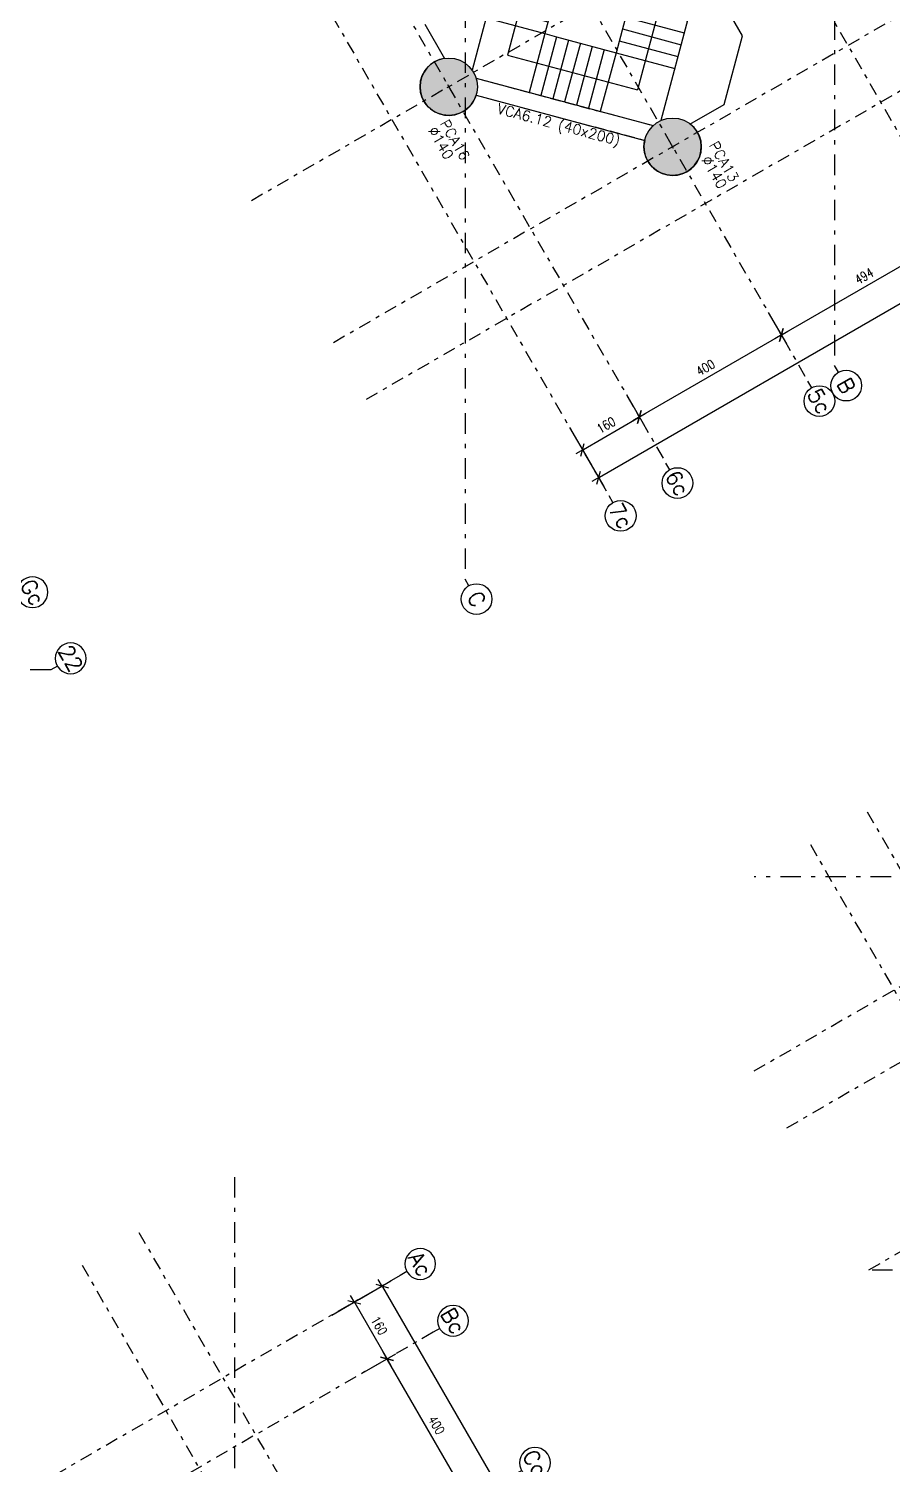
# Model space of a CAD drawing. Header units: metres. Extents: x 661733 to 661987, y 8168511 to 8168781.
# Drawn here: x 661853.92 to 661874.99, y 8168614.69 to 8168649.71 of the extents above; entities that cross this region are included whole.
import ezdxf
from ezdxf.enums import TextEntityAlignment as Align

# ---------------------------------------------------------------- set-up
doc = ezdxf.new("R2010")
doc.units = ezdxf.units.M
doc.header["$MEASUREMENT"] = 0
doc.linetypes.add('SPX-CAMPANARIO$0$DASHDOT2', pattern=[0.5, 0.25, -0.125, 0, -0.125])
doc.linetypes.add('SPX-CAMPANARIO$0$HIDDEN2', pattern=[0.1875, 0.125, -0.0625])
doc.layers.get('0').update_dxf_attribs({"linetype": 'CONTINUOUS'})
doc.layers.get('Defpoints').update_dxf_attribs({"linetype": 'CONTINUOUS'})
for name, color, linetype in [('SPX-CAMPANARIO$0$SP 00 Me1', 9, 'SPX-CAMPANARIO$0$DASHDOT2'), ('SPX-CAMPANARIO$0$SP0Me1', 9, 'SPX-CAMPANARIO$0$DASHDOT2'), ('SPX-CAMPANARIO$0$SP1CRT1', 3, 'CONTINUOUS'), ('SPX-CAMPANARIO$0$SP1INV1', 5, 'SPX-CAMPANARIO$0$HIDDEN2'), ('SPX-CAMPANARIO$0$SP1VST1', 2, 'CONTINUOUS'), ('SPX-CAMPANARIO$0$SP1VST2', 1, 'CONTINUOUS'), ('SPX-CAMPANARIO$0$SP3HT2', 254, 'CONTINUOUS'), ('SPX-CAMPANARIO$0$SP4DIM1', 5, 'CONTINUOUS'), ('SPX-CAMPANARIO$0$SP4TXT 2', 2, 'CONTINUOUS')]:
    doc.layers.add(name, color=color, linetype=linetype)
doc.styles.add('SPX-CAMPANARIO$0$SP_T-Geral', font='romans.shx')
doc.styles.add('SPX-CAMPANARIO$0$SP_TD_w.8', font='romans.shx', dxfattribs={"width": 0.8})
doc.dimstyles.new('SPX-CAMPANARIO$0$SP_D125cm_18', dxfattribs={"dimtxt": 0.225, "dimasz": 0.025, "dimexe": 0.25, "dimexo": 0.125, "dimgap": 0.125, "dimtad": 1, "dimdec": 1, "dimlfac": 100, "dimdsep": 46, "dimtxsty": 'SPX-CAMPANARIO$0$SP_TD_w.8', "dimblk": 'SPX-CAMPANARIO$0$TIC', "dimcen": 0.0125, "dimdle": 0.125, "dimclrt": 2, "dimadec": 3, "dimazin": 2, "dimtfac": 1, "dimtdec": 1, "dimtmove": 0, "dimatfit": 3, "dimfxl": 0.2, "dimtolj": 1, "dimtzin": 0, "dimarcsym": 0})

# ---------------------------------------------------------------- blocks, each defined once
blk = doc.blocks.new('*U61')
at = {"layer": 'SPX-CAMPANARIO$0$SP 00 Me1', "color": 0, "linetype": 'Continuous'}
blk.add_line((0, -0.15), (0, 0), dxfattribs=at)
blk.add_circle((0, -0.45), 0.3, dxfattribs=at)
at = {"layer": 'SPX-CAMPANARIO$0$SP 00 Me1', "color": 0, "linetype": 'Continuous', "style": 'SPX-CAMPANARIO$0$SP_T-Geral'}
blk.add_attdef('EIXO?', text='', height=0.3, dxfattribs=at).set_placement((0, -0.45), align=Align.MIDDLE_CENTER)
blk = doc.blocks.new('SPX-CAMPANARIO$0$TIC')
at = {"color": 2, "linetype": 'Continuous'}
blk.add_line((4.6, 4.6), (-4.6, -4.6), dxfattribs=at)
at = {"color": 5}
blk.add_line((-1, 0), (7.5, 0), dxfattribs=at)
blk = doc.blocks.new('*D77')
at = {"layer": 'Defpoints', "color": 0, "linetype": 'Continuous', "transparency": 16777216}
for p in [(-8.939, 14.244), (-10.539, 13.484), (-8.939, 13.484)]:
    blk.add_point(p, dxfattribs=at)
at = {"layer": 'SPX-CAMPANARIO$0$SP4DIM1', "color": 0, "linetype": 'Continuous', "lineweight": -2, "transparency": 16777216}
for p, q in [((-10.539, 13.609), (-10.539, 14.494)), ((-8.939, 13.609), (-8.939, 14.494)), ((-10.514, 14.244), (-8.964, 14.244))]:
    blk.add_line(p, q, dxfattribs=at)
at = {"layer": 'SPX-CAMPANARIO$0$SP4DIM1', "color": 0, "linetype": 'Continuous', "lineweight": -2, "transparency": 16777216, "xscale": 0.025, "yscale": 0.025, "zscale": 0.025, "rotation": 180}
blk.add_blockref('SPX-CAMPANARIO$0$TIC', (-10.539, 14.244), dxfattribs=at)
at = {"layer": 'SPX-CAMPANARIO$0$SP4DIM1', "color": 0, "linetype": 'Continuous', "lineweight": -2, "transparency": 16777216, "xscale": 0.025, "yscale": 0.025, "zscale": 0.025}
blk.add_blockref('SPX-CAMPANARIO$0$TIC', (-8.939, 14.244), dxfattribs=at)
at = {"layer": 'SPX-CAMPANARIO$0$SP4DIM1', "color": 2, "linetype": 'Continuous', "transparency": 16777216, "insert": (-9.739, 14.481), "char_height": 0.225, "attachment_point": 5, "style": 'SPX-CAMPANARIO$0$SP_TD_w.8'}
blk.add_mtext('\\A1;160', dxfattribs=at)
blk = doc.blocks.new('*D78')
at = {"layer": 'Defpoints', "color": 0, "linetype": 'Continuous', "transparency": 16777216}
for p in [(10.539, 15.027), (-10.539, 14.267), (10.539, 14.267)]:
    blk.add_point(p, dxfattribs=at)
at = {"layer": 'SPX-CAMPANARIO$0$SP4DIM1', "color": 0, "linetype": 'Continuous', "lineweight": -2, "transparency": 16777216}
for p, q in [((-10.539, 14.392), (-10.539, 15.277)), ((10.539, 14.392), (10.539, 15.277)), ((-10.514, 15.027), (10.514, 15.027))]:
    blk.add_line(p, q, dxfattribs=at)
at = {"layer": 'SPX-CAMPANARIO$0$SP4DIM1', "color": 0, "linetype": 'Continuous', "lineweight": -2, "transparency": 16777216, "xscale": 0.025, "yscale": 0.025, "zscale": 0.025, "rotation": 180}
blk.add_blockref('SPX-CAMPANARIO$0$TIC', (-10.539, 15.027), dxfattribs=at)
at = {"layer": 'SPX-CAMPANARIO$0$SP4DIM1', "color": 0, "linetype": 'Continuous', "lineweight": -2, "transparency": 16777216, "xscale": 0.025, "yscale": 0.025, "zscale": 0.025}
blk.add_blockref('SPX-CAMPANARIO$0$TIC', (10.539, 15.027), dxfattribs=at)
at = {"layer": 'SPX-CAMPANARIO$0$SP4DIM1', "color": 2, "linetype": 'Continuous', "transparency": 16777216, "insert": (0, 15.264), "char_height": 0.225, "attachment_point": 5, "style": 'SPX-CAMPANARIO$0$SP_TD_w.8'}
blk.add_mtext('\\A1;2108', dxfattribs=at)
blk = doc.blocks.new('*D79')
at = {"layer": 'Defpoints', "color": 0, "linetype": 'Continuous', "transparency": 16777216}
for p in [(-8.939, 14.244), (-8.939, 13.484), (-4.939, 13.484)]:
    blk.add_point(p, dxfattribs=at)
at = {"layer": 'SPX-CAMPANARIO$0$SP4DIM1', "color": 0, "linetype": 'Continuous', "lineweight": -2, "transparency": 16777216}
for p, q in [((-8.939, 13.609), (-8.939, 14.494)), ((-4.939, 13.609), (-4.939, 14.494)), ((-4.964, 14.244), (-8.914, 14.244))]:
    blk.add_line(p, q, dxfattribs=at)
at = {"layer": 'SPX-CAMPANARIO$0$SP4DIM1', "color": 0, "linetype": 'Continuous', "lineweight": -2, "transparency": 16777216, "xscale": 0.025, "yscale": 0.025, "zscale": 0.025, "rotation": 180}
blk.add_blockref('SPX-CAMPANARIO$0$TIC', (-8.939, 14.244), dxfattribs=at)
at = {"layer": 'SPX-CAMPANARIO$0$SP4DIM1', "color": 0, "linetype": 'Continuous', "lineweight": -2, "transparency": 16777216, "xscale": 0.025, "yscale": 0.025, "zscale": 0.025}
blk.add_blockref('SPX-CAMPANARIO$0$TIC', (-4.939, 14.244), dxfattribs=at)
at = {"layer": 'SPX-CAMPANARIO$0$SP4DIM1', "color": 2, "linetype": 'Continuous', "transparency": 16777216, "insert": (-6.939, 14.481), "char_height": 0.225, "attachment_point": 5, "style": 'SPX-CAMPANARIO$0$SP_TD_w.8'}
blk.add_mtext('\\A1;400', dxfattribs=at)
blk = doc.blocks.new('*D84')
at = {"layer": 'Defpoints', "color": 0, "linetype": 'Continuous', "transparency": 16777216}
for p in [(13.484, -8.939), (14.244, -8.939), (13.484, -10.539)]:
    blk.add_point(p, dxfattribs=at)
at = {"layer": 'SPX-CAMPANARIO$0$SP4DIM1', "color": 0, "linetype": 'Continuous', "lineweight": -2, "transparency": 16777216}
for p, q in [((13.609, -8.939), (14.494, -8.939)), ((14.244, -10.514), (14.244, -8.964)), ((13.609, -10.539), (14.494, -10.539))]:
    blk.add_line(p, q, dxfattribs=at)
at = {"layer": 'SPX-CAMPANARIO$0$SP4DIM1', "color": 0, "linetype": 'Continuous', "lineweight": -2, "transparency": 16777216, "xscale": 0.025, "yscale": 0.025, "zscale": 0.025}
for p, rotation in [((14.244, -8.939), 90), ((14.244, -10.539), 270)]:
    blk.add_blockref('SPX-CAMPANARIO$0$TIC', p, dxfattribs=dict(at, rotation=rotation))
at = {"layer": 'SPX-CAMPANARIO$0$SP4DIM1', "color": 2, "linetype": 'Continuous', "transparency": 16777216, "insert": (14.006, -9.739), "char_height": 0.225, "attachment_point": 5, "rotation": 90, "style": 'SPX-CAMPANARIO$0$SP_TD_w.8'}
blk.add_mtext('\\A1;160', dxfattribs=at)
blk = doc.blocks.new('*D85')
at = {"layer": 'Defpoints', "color": 0, "linetype": 'Continuous', "transparency": 16777216}
for p in [(13.484, -4.939), (13.484, -8.939), (14.244, -8.939)]:
    blk.add_point(p, dxfattribs=at)
at = {"layer": 'SPX-CAMPANARIO$0$SP4DIM1', "color": 0, "linetype": 'Continuous', "lineweight": -2, "transparency": 16777216}
for p, q in [((13.609, -4.939), (14.494, -4.939)), ((14.244, -4.964), (14.244, -8.914)), ((13.609, -8.939), (14.494, -8.939))]:
    blk.add_line(p, q, dxfattribs=at)
at = {"layer": 'SPX-CAMPANARIO$0$SP4DIM1', "color": 0, "linetype": 'Continuous', "lineweight": -2, "transparency": 16777216, "xscale": 0.025, "yscale": 0.025, "zscale": 0.025}
for p, rotation in [((14.244, -4.939), 90), ((14.244, -8.939), 270)]:
    blk.add_blockref('SPX-CAMPANARIO$0$TIC', p, dxfattribs=dict(at, rotation=rotation))
at = {"layer": 'SPX-CAMPANARIO$0$SP4DIM1', "color": 2, "linetype": 'Continuous', "transparency": 16777216, "insert": (14.006, -6.939), "char_height": 0.225, "attachment_point": 5, "rotation": 90, "style": 'SPX-CAMPANARIO$0$SP_TD_w.8'}
blk.add_mtext('\\A1;400', dxfattribs=at)
blk = doc.blocks.new('*D86')
at = {"layer": 'Defpoints', "color": 0, "linetype": 'Continuous', "transparency": 16777216}
for p in [(13.484, 0), (14.244, 0), (13.484, -4.939)]:
    blk.add_point(p, dxfattribs=at)
at = {"layer": 'SPX-CAMPANARIO$0$SP4DIM1', "color": 0, "linetype": 'Continuous', "lineweight": -2, "transparency": 16777216}
for p, q in [((13.609, 0), (14.494, 0)), ((14.244, -4.914), (14.244, -0.025)), ((13.609, -4.939), (14.494, -4.939))]:
    blk.add_line(p, q, dxfattribs=at)
at = {"layer": 'SPX-CAMPANARIO$0$SP4DIM1', "color": 0, "linetype": 'Continuous', "lineweight": -2, "transparency": 16777216, "xscale": 0.025, "yscale": 0.025, "zscale": 0.025}
for p, rotation in [((14.244, 0), 90), ((14.244, -4.939), 270)]:
    blk.add_blockref('SPX-CAMPANARIO$0$TIC', p, dxfattribs=dict(at, rotation=rotation))
at = {"layer": 'SPX-CAMPANARIO$0$SP4DIM1', "color": 2, "linetype": 'Continuous', "transparency": 16777216, "insert": (14.006, -2.47), "char_height": 0.225, "attachment_point": 5, "rotation": 90, "style": 'SPX-CAMPANARIO$0$SP_TD_w.8'}
blk.add_mtext('\\A1;494', dxfattribs=at)
blk = doc.blocks.new('*D90')
at = {"layer": 'Defpoints', "color": 0, "linetype": 'Continuous', "transparency": 16777216}
for p in [(14.267, 10.539), (15.027, 10.539), (14.267, -10.539)]:
    blk.add_point(p, dxfattribs=at)
at = {"layer": 'SPX-CAMPANARIO$0$SP4DIM1', "color": 0, "linetype": 'Continuous', "lineweight": -2, "transparency": 16777216}
for p, q in [((14.392, 10.539), (15.277, 10.539)), ((15.027, -10.514), (15.027, 10.514)), ((14.392, -10.539), (15.277, -10.539))]:
    blk.add_line(p, q, dxfattribs=at)
at = {"layer": 'SPX-CAMPANARIO$0$SP4DIM1', "color": 0, "linetype": 'Continuous', "lineweight": -2, "transparency": 16777216, "xscale": 0.025, "yscale": 0.025, "zscale": 0.025}
for p, rotation in [((15.027, 10.539), 90), ((15.027, -10.539), 270)]:
    blk.add_blockref('SPX-CAMPANARIO$0$TIC', p, dxfattribs=dict(at, rotation=rotation))
at = {"layer": 'SPX-CAMPANARIO$0$SP4DIM1', "color": 2, "linetype": 'Continuous', "transparency": 16777216, "insert": (14.789, 0), "char_height": 0.225, "attachment_point": 5, "rotation": 90, "style": 'SPX-CAMPANARIO$0$SP_TD_w.8'}
blk.add_mtext('\\A1;2108', dxfattribs=at)
blk = doc.blocks.new('*D91')
at = {"layer": 'Defpoints', "color": 0, "linetype": 'Continuous', "transparency": 16777216}
for p in [(10.539, 15.539), (12.403, 15.539), (11.2, 14.127), (-5.021, -14.639), (10.539, -14.639)]:
    blk.add_point(p, dxfattribs=at)
at = {"layer": 'SPX-CAMPANARIO$0$SP4DIM1', "color": 0, "linetype": 'Continuous', "lineweight": -2, "transparency": 16777216}
blk.add_arc((10.539, 12.312), 1.931, 60.7418, 89.2582, dxfattribs=at)
at = {"layer": 'SPX-CAMPANARIO$0$SP4DIM1', "color": 0, "linetype": 'Continuous', "lineweight": -2, "transparency": 16777216, "xscale": 0.025, "yscale": 0.025, "zscale": 0.025}
for p, rotation in [((10.539, 14.243), 179.6291151257718), ((11.505, 13.984), 330.3708836166287)]:
    blk.add_blockref('SPX-CAMPANARIO$0$TIC', p, dxfattribs=dict(at, rotation=rotation))
at = {"layer": 'SPX-CAMPANARIO$0$SP4DIM1', "color": 2, "linetype": 'Continuous', "transparency": 16777216, "insert": (11.101, 14.407), "char_height": 0.225, "attachment_point": 5, "rotation": 345, "style": 'SPX-CAMPANARIO$0$SP_TD_w.8'}
blk.add_mtext('\\A1;30°', dxfattribs=at)
blk = doc.blocks.new('*D92')
at = {"layer": 'Defpoints', "color": 0, "linetype": 'Continuous', "transparency": 16777216}
for p in [(1.895, 15.539), (-14.639, 10.539), (15.539, 10.539), (13.397, 9.505), (15.539, 7.662)]:
    blk.add_point(p, dxfattribs=at)
at = {"layer": 'SPX-CAMPANARIO$0$SP4DIM1', "color": 0, "linetype": 'Continuous', "lineweight": -2, "transparency": 16777216}
blk.add_arc((10.555, 10.539), 3.024, 330.4737, 359.5263, dxfattribs=at)
at = {"layer": 'SPX-CAMPANARIO$0$SP4DIM1', "color": 0, "linetype": 'Continuous', "lineweight": -2, "transparency": 16777216, "xscale": 0.025, "yscale": 0.025, "zscale": 0.025}
for p, rotation in [((13.579, 10.539), 89.76313876443008), ((13.174, 9.027), 240.2368611810396)]:
    blk.add_blockref('SPX-CAMPANARIO$0$TIC', p, dxfattribs=dict(at, rotation=rotation))
at = {"layer": 'SPX-CAMPANARIO$0$SP4DIM1', "color": 2, "linetype": 'Continuous', "transparency": 16777216, "insert": (13.247, 9.818), "char_height": 0.225, "attachment_point": 5, "rotation": 75, "style": 'SPX-CAMPANARIO$0$SP_TD_w.8'}
blk.add_mtext('\\A1;30°', dxfattribs=at)
blk = doc.blocks.new('SPX-CAMPANARIO$0$SP_P_140')
at = {"layer": 'SPX-CAMPANARIO$0$SP3HT2', "linetype": 'Continuous'}
h = blk.add_hatch(color=256, dxfattribs=at)
h.dxf.hatch_style = 1
edge = h.paths.add_edge_path()
edge.add_arc((0, 0), 0.7, 0, 360)
at = {"layer": 'Defpoints'}
for p, q in [((-0.05, 0), (0.05, 0)), ((0, -0.05), (0, 0.05))]:
    blk.add_line(p, q, dxfattribs=at)
at = {"layer": 'SPX-CAMPANARIO$0$SP1CRT1', "ltscale": 10}
blk.add_circle((0, 0), 0.7, dxfattribs=at)
blk = doc.blocks.new('SPX-CAMPANARIO$0$A$C6D901C25')
at = {"layer": 'SPX-CAMPANARIO$0$SP1VST1'}
for p, q in [((4.853, -3.581), (5.902, -2.532)), ((5.902, -2.532), (7.894, -4.525)), ((4.853, -3.581), (5.914, -4.641)), ((2.532, -5.902), (3.581, -4.853)), ((3.581, -4.853), (4.641, -5.914)), ((4.744, -7.908), (7.908, -4.744)), ((4.853, -5.702), (5.914, -4.641)), ((2.532, -5.902), (4.525, -7.894)), ((4.641, -5.914), (4.853, -5.702))]:
    blk.add_line(p, q, dxfattribs=at)
at = {"layer": 'SPX-CAMPANARIO$0$SP1VST2'}
for p, q in [((5.066, -3.793), (6.114, -2.744)), ((5.278, -4.005), (6.326, -2.956)), ((5.378, -3.056), (6.963, -4.641)), ((5.49, -4.217), (6.538, -3.168)), ((5.702, -4.429), (6.75, -3.381)), ((5.914, -4.641), (6.963, -3.593)), ((4.641, -6.963), (6.963, -4.641)), ((5.702, -4.853), (6.75, -5.902)), ((5.914, -4.641), (6.963, -5.69)), ((2.744, -6.114), (3.793, -5.066)), ((5.49, -5.066), (6.538, -6.114)), ((2.956, -6.326), (4.005, -5.278)), ((3.056, -5.378), (4.641, -6.963)), ((3.168, -6.538), (4.217, -5.49)), ((5.066, -5.49), (6.114, -6.538)), ((5.278, -5.278), (6.326, -6.326)), ((3.381, -6.75), (4.429, -5.702)), ((3.593, -6.963), (4.641, -5.914)), ((4.641, -5.914), (5.69, -6.963)), ((4.853, -5.702), (5.902, -6.75))]:
    blk.add_line(p, q, dxfattribs=at)
blk.add_lwpolyline([(3.163, -5.777), (3.056, -5.378), (3.456, -5.485)], dxfattribs=at)
blk.add_circle((5.378, -3.056), 0.075, dxfattribs=at)
blk = doc.blocks.new('SPX-CAMPANARIO$0$SP_EIXOS_CAMP')
at = {"layer": 'SPX-CAMPANARIO$0$SP0Me1', "ltscale": 2}
for p, q in [((1.3296, 15.5393), (-14.6393, -12.1197)), ((12.4027, 15.5393), (-5.021, -14.6393)), ((-14.6393, 13.2387), (15.5393, -4.185)), ((-14.6393, 2.8246), (15.5393, -14.5991))]:
    blk.add_line(p, q, dxfattribs=at)
at = {"layer": 'SPX-CAMPANARIO$0$SP0Me1', "ltscale": 1.25}
for p, q in [((-10.5393, 15.5393), (-10.5393, -14.6393)), ((-8.9393, 15.5393), (-8.9393, -14.6393)), ((-4.9393, 15.5393), (-4.9393, -14.6393)), ((4.9393, 15.5393), (4.9393, -14.6393)), ((8.9393, 15.5393), (8.9393, -14.6393)), ((10.5393, 15.5393), (10.5393, -14.6393)), ((-14.6393, 10.5393), (15.5393, 10.5393)), ((-14.6393, 8.9393), (15.5393, 8.9393)), ((-14.6393, 0), (15.5393, 0)), ((-14.6393, -4.9393), (15.5393, -4.9393)), ((-14.6393, -8.9393), (15.5393, -8.9393)), ((-14.6393, -10.5393), (15.5393, -10.5393))]:
    blk.add_line(p, q, dxfattribs=at)
at = {"layer": 'SPX-CAMPANARIO$0$SP0Me1'}
ref = blk.add_blockref('*U61', (-10.5393, 15.5393), dxfattribs=dict(at, xscale=-1.25, yscale=1.25, zscale=1.25, rotation=180))
ref.add_attrib('EIXO?', 'Ac', dxfattribs={"layer": 'SPX-CAMPANARIO$0$SP 00 Me1', "color": 0, "linetype": 'Continuous', "height": 0.375, "rotation": 0, "style": 'SPX-CAMPANARIO$0$SP_T-Geral'}).set_placement((-10.5393, 16.1018), align=Align.MIDDLE_CENTER)
ref = blk.add_blockref('*U61', (-8.9393, 15.5393), dxfattribs=dict(at, xscale=-1.25, yscale=1.25, zscale=1.25, rotation=180))
ref.add_attrib('EIXO?', 'Bc', dxfattribs={"layer": 'SPX-CAMPANARIO$0$SP 00 Me1', "color": 0, "linetype": 'Continuous', "height": 0.375, "rotation": 0, "style": 'SPX-CAMPANARIO$0$SP_T-Geral'}).set_placement((-8.9393, 16.1018), align=Align.MIDDLE_CENTER)
ref = blk.add_blockref('*U61', (-4.9393, 15.5393), dxfattribs=dict(at, xscale=-1.25, yscale=1.25, zscale=1.25, rotation=180))
ref.add_attrib('EIXO?', 'Cc', dxfattribs={"layer": 'SPX-CAMPANARIO$0$SP 00 Me1', "color": 0, "linetype": 'Continuous', "height": 0.375, "rotation": 0, "style": 'SPX-CAMPANARIO$0$SP_T-Geral'}).set_placement((-4.9393, 16.1018), align=Align.MIDDLE_CENTER)
ref = blk.add_blockref('*U61', (10.5393, 15.5393), dxfattribs=dict(at, xscale=-1.25, yscale=1.25, zscale=1.25, rotation=180))
ref.add_attrib('EIXO?', 'Gc', dxfattribs={"layer": 'SPX-CAMPANARIO$0$SP 00 Me1', "color": 0, "linetype": 'Continuous', "height": 0.375, "rotation": 0, "style": 'SPX-CAMPANARIO$0$SP_T-Geral'}).set_placement((10.5393, 16.1018), align=Align.MIDDLE_CENTER)
ref = blk.add_blockref('*U61', (12.4027, 15.5393), dxfattribs=dict(at, xscale=-1.25, yscale=1.25, zscale=1.25, rotation=180))
ref.add_attrib('EIXO?', '22', dxfattribs={"layer": 'SPX-CAMPANARIO$0$SP 00 Me1', "color": 0, "linetype": 'Continuous', "height": 0.375, "rotation": 0, "style": 'SPX-CAMPANARIO$0$SP_T-Geral'}).set_placement((12.4027, 16.1018), align=Align.MIDDLE_CENTER)
ref = blk.add_blockref('*U61', (15.5393, -4.185), dxfattribs=dict(at, xscale=1.25, yscale=1.25, zscale=1.25, rotation=90))
ref.add_attrib('EIXO?', 'B', dxfattribs={"layer": 'SPX-CAMPANARIO$0$SP 00 Me1', "color": 0, "linetype": 'Continuous', "height": 0.375, "rotation": 0, "style": 'SPX-CAMPANARIO$0$SP_T-Geral'}).set_placement((16.1018, -4.185), align=Align.MIDDLE_CENTER)
ref = blk.add_blockref('*U61', (15.5393, -4.9393), dxfattribs=dict(at, xscale=1.25, yscale=1.25, zscale=1.25, rotation=90))
ref.add_attrib('EIXO?', '5c', dxfattribs={"layer": 'SPX-CAMPANARIO$0$SP 00 Me1', "color": 0, "linetype": 'Continuous', "height": 0.375, "rotation": 0, "style": 'SPX-CAMPANARIO$0$SP_T-Geral'}).set_placement((16.1018, -4.9393), align=Align.MIDDLE_CENTER)
ref = blk.add_blockref('*U61', (15.5393, -8.9393), dxfattribs=dict(at, xscale=1.25, yscale=1.25, zscale=1.25, rotation=90))
ref.add_attrib('EIXO?', '6c', dxfattribs={"layer": 'SPX-CAMPANARIO$0$SP 00 Me1', "color": 0, "linetype": 'Continuous', "height": 0.375, "rotation": 0, "style": 'SPX-CAMPANARIO$0$SP_T-Geral'}).set_placement((16.1018, -8.9393), align=Align.MIDDLE_CENTER)
ref = blk.add_blockref('*U61', (15.5393, -10.5393), dxfattribs=dict(at, xscale=1.25, yscale=1.25, zscale=1.25, rotation=90))
ref.add_attrib('EIXO?', '7c', dxfattribs={"layer": 'SPX-CAMPANARIO$0$SP 00 Me1', "color": 0, "linetype": 'Continuous', "height": 0.375, "rotation": 0, "style": 'SPX-CAMPANARIO$0$SP_T-Geral'}).set_placement((16.1018, -10.5393), align=Align.MIDDLE_CENTER)
ref = blk.add_blockref('*U61', (15.5393, -14.5991), dxfattribs=dict(at, xscale=1.25, yscale=1.25, zscale=1.25, rotation=90))
ref.add_attrib('EIXO?', 'C', dxfattribs={"layer": 'SPX-CAMPANARIO$0$SP 00 Me1', "color": 0, "linetype": 'Continuous', "height": 0.375, "rotation": 0, "style": 'SPX-CAMPANARIO$0$SP_T-Geral'}).set_placement((16.1018, -14.5991), align=Align.MIDDLE_CENTER)
at = {"layer": 'SPX-CAMPANARIO$0$SP4DIM1', "linetype": 'Continuous'}
for base, line1, line2, picture, middle in [((13.3967, 9.5052), ((1.8951, 15.5393), (15.5393, 7.6618)), ((-14.6393, 10.5393), (15.5393, 10.5393)), '*D92', (13.2466, 9.8182)), ((11.1998, 14.1265), ((10.5393, 15.5393), (10.5393, -14.6393)), ((12.4027, 15.5393), (-5.021, -14.6393)), '*D91', (11.1006, 14.4066))]:
    dim = blk.add_angular_dim_2l(base=base, line1=line1, line2=line2, dimstyle='SPX-CAMPANARIO$0$SP_D125cm_18', dxfattribs=at)
    dim.commit()
    dim.dimension.update_dxf_attribs({"geometry": picture, "text_midpoint": middle})
dim = blk.add_linear_dim(base=(10.5393, 15.0265), p1=(-10.5393, 14.2667), p2=(10.5393, 14.2667), dimstyle='SPX-CAMPANARIO$0$SP_D125cm_18', override={"dimdec": 0}, dxfattribs=at)
dim.commit()
dim.dimension.update_dxf_attribs({"geometry": '*D78', "text_midpoint": (0, 15.264)})
dim = blk.add_linear_dim(base=(-8.9393, 14.2438), p1=(-10.5393, 13.484), p2=(-8.9393, 13.484), dimstyle='SPX-CAMPANARIO$0$SP_D125cm_18', dxfattribs=at)
dim.commit()
dim.dimension.update_dxf_attribs({"geometry": '*D77', "text_midpoint": (-9.7393, 14.4813)})
for base, p1, p2, angle, picture, middle in [((-8.9393, 14.2438), (-4.9393, 13.484), (-8.9393, 13.484), 180, '*D79', (-6.9393, 14.4813)), ((14.2438, -8.9393), (13.484, -4.9393), (13.484, -8.9393), 270, '*D85', (14.0063, -6.9393)), ((14.2438, -8.9393), (13.484, -10.5393), (13.484, -8.9393), 90, '*D84', (14.0063, -9.7393))]:
    dim = blk.add_linear_dim(base=base, p1=p1, p2=p2, angle=angle, dimstyle='SPX-CAMPANARIO$0$SP_D125cm_18', dxfattribs=at)
    dim.commit()
    dim.dimension.update_dxf_attribs({"geometry": picture, "text_midpoint": middle})
for base, p1, p2, picture, middle in [((15.0265, 10.5393), (14.2667, -10.5393), (14.2667, 10.5393), '*D90', (14.789, 0)), ((14.2438, 0), (13.484, -4.9393), (13.484, 0), '*D86', (14.0063, -2.4697))]:
    dim = blk.add_linear_dim(base=base, p1=p1, p2=p2, angle=90, dimstyle='SPX-CAMPANARIO$0$SP_D125cm_18', override={"dimdec": 0}, dxfattribs=at)
    dim.commit()
    dim.dimension.update_dxf_attribs({"geometry": picture, "text_midpoint": middle})
blk = doc.blocks.new('SPX-CAMPANARIO')
at = {"layer": 'SPX-CAMPANARIO$0$SP1INV1', "ltscale": 2}
for points in [[(661864.8366, 8168648.5045), (661869.1588, 8168647.3464)], [(661864.8379, 8168648.09), (661868.9505, 8168646.9881)]]:
    blk.add_lwpolyline(points, dxfattribs=at)
at = {"layer": 'SPX-CAMPANARIO$0$SP1VST1'}
for points in [[(661870.0527, 8168647.3807), (661870.8894, 8168647.8638), (661871.3369, 8168649.5339), (661870.8887, 8168650.3101, 0.1567071)], [(661863.5843, 8168649.8212), (661864.0655, 8168648.9876, 1.8130921), (661864.8379, 8168648.09), (661868.9505, 8168646.9881, 1.8281129), (661870.0605, 8168647.3852)]]:
    blk.add_lwpolyline(points, format="xyb", dxfattribs=at)
at = {"rotation": 300.000000039116}
blk.add_blockref('SPX-CAMPANARIO$0$A$C6D901C25', (661869.3133, 8168656.5671), dxfattribs=at)
at = {"layer": 'SPX-CAMPANARIO$0$SP 00 Me1', "linetype": 'Continuous', "rotation": 300.000000039103}
for p in [(661869.4407, 8168657.0425), (661834.7996, 8168637.0425), (661889.4407, 8168622.4015), (661854.7996, 8168602.4015)]:
    blk.add_blockref('SPX-CAMPANARIO$0$SP_EIXOS_CAMP', p, dxfattribs=at)
at = {"layer": 'SPX-CAMPANARIO$0$SP1CRT1', "rotation": 120.0000000330993}
for p in [(661864.1686, 8168648.2953), (661869.6327, 8168646.8312)]:
    blk.add_blockref('SPX-CAMPANARIO$0$SP_P_140', p, dxfattribs=at)
at = {"layer": 'SPX-CAMPANARIO$0$SP4TXT 2', "char_height": 0.25, "line_spacing_factor": 0.8, "style": 'SPX-CAMPANARIO$0$SP_T-Geral'}
for s, insert, attachment_point, rotation in [('VCA6.12 (40x200)', (661866.8891, 8168647.4953), 2, 345), ('PCA16\\P%%C140', (661863.9093, 8168647.3801), 4, 300), ('PCA13\\P%%C140', (661871.0104, 8168645.923), 6, 300)]:
    blk.add_mtext(s, dxfattribs=dict(at, insert=insert, attachment_point=attachment_point, rotation=rotation))

msp = doc.modelspace()

# ---------------------------------------------------------------- block references
msp.add_blockref('SPX-CAMPANARIO', (0, 0))

doc.saveas('drawing.dxf')
